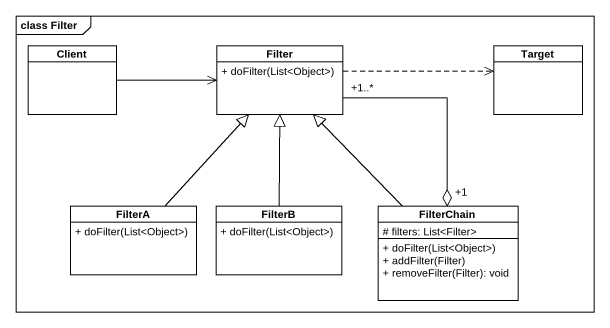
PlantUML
@startuml
mainframe class Filter
hide circle
hide empty members
skinparam classAttributeIconSize 0
class Client
class Filter {
  + doFilter(List<Object>)
}
class Target
class FilterA {
  + doFilter(List<Object>)
}
class FilterB {
  + doFilter(List<Object>)
}
class FilterChain {
  # filters: List<Filter>
  + doFilter(List<Object>)
  + addFilter(Filter)
  + removeFilter(Filter): void
}
Client -right-> Filter
Filter .right.> Target
Filter "+1..*" --o "+1" FilterChain
FilterA -up-|> Filter
FilterB -up-|> Filter
FilterChain -up-|> Filter
@enduml
